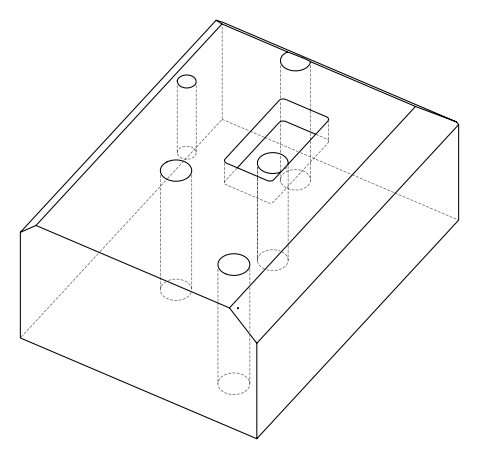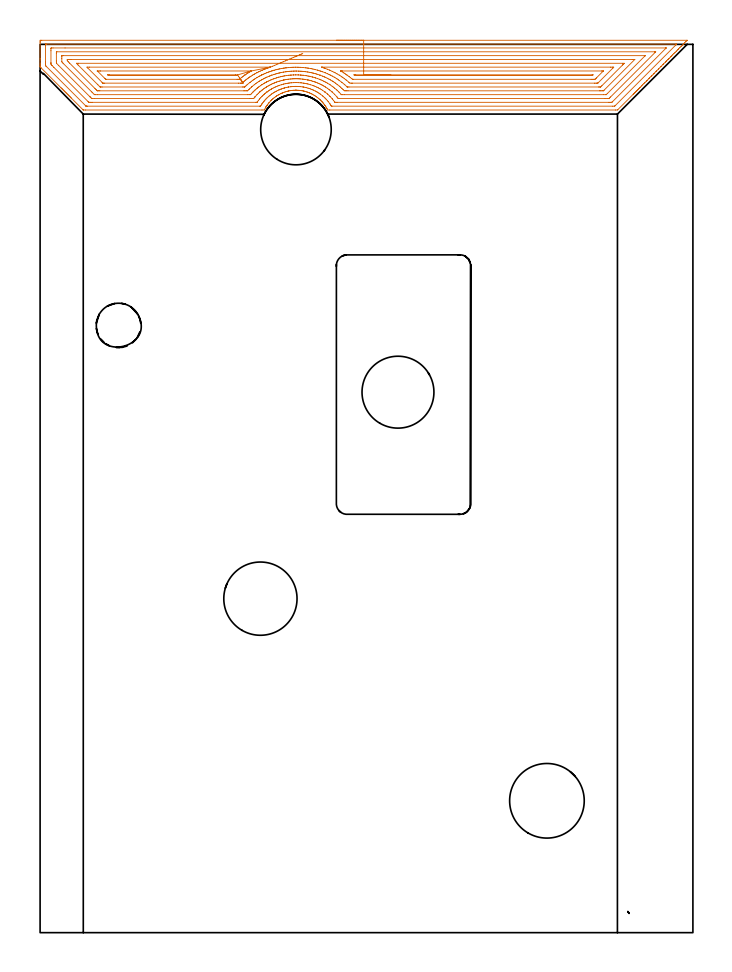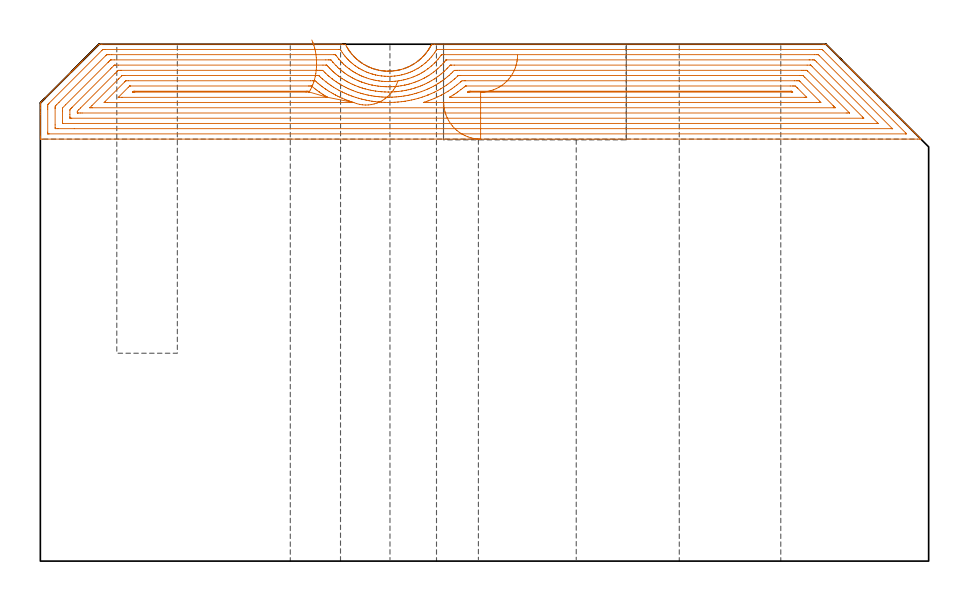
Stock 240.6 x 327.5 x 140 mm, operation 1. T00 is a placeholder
(PLAN: 25 operations, 19 tool changes, 108.3 min)
(1 AREA_MILL | FG_CHAMFER_SURFACE | UGT0205_001 | 17.57 min | 78832 mm3)
(2 AREA_MILL_1 | FG_CHAMFER_SURFACE_1 | UGT0205_001 | 25.73 min | 120778 mm3)
(3 AREA_MILL_2 | FG_CHAMFER_SURFACE_2 | UGT0205_001 | 15.16 min | 38828 mm3)
(4 MILL_RECTANGULAR_POCKET | POCKET_RECTANGULAR_STRAIGHT | NXT0201_008 | Follow Part, ap 1.5, ae 75% | 40.51 min | 122211 mm3)
(5 MILL_BLIND_HOLE_FROM_SOLID_MATERIAL | STEP1POCKET | NXT0201_011 | Spiral | 1.85 min | 17675 mm3)
(6 SPOT_DRILL | STEP1HOLE | NXT0321_9005460120000 | 0.05 min | 192 mm3)
(7 SPOT_DRILL_1 | STEP1HOLE_1 | NXT0321_9005460120000 | 0.05 min | 174 mm3)
(8 SPOT_DRILL_2 | STEP1HOLE_2 | NXT0321_9005460120000 | 0.05 min | 184 mm3)
(9 SPOT_DRILL_3 | STEP1HOLE_3 | NXT0321_9005460120000 | 0.05 min | 190 mm3)
(10 DRILL_BLIND_HOLE_INTO_CENTER | STEP1HOLE | NXT0301_039 | 0.05 min | 252 mm3)
(11 GUN_DRILL_THROUGH_HOLE | STEP1HOLE | UGT0307_002 | 0.63 min | 3664 mm3)
(12 SPADE_DRILL_TO_ENLARGE_THROUGH_HOLE | STEP1HOLE | UGT0306_007 | 0.59 min | 25781 mm3)
(13 DRILL_TO_ENLARGE_THROUGH_HOLE | STEP1HOLE | UGT0301_387 | 0.61 min | 44033 mm3)
(14 DRILL_BLIND_HOLE_INTO_CENTER_1 | STEP1HOLE_1 | NXT0301_084 | 0.08 min | 1387 mm3)
(15 GUN_DRILL_THROUGH_HOLE_1 | STEP1HOLE_1 | UGT0307_008 | 0.57 min | 9338 mm3)
(16 DRILL_TO_ENLARGE_THROUGH_HOLE_1 | STEP1HOLE_1 | NXT0301_104 | 0.49 min | 6615 mm3)
(17 DRILL_TO_ENLARGE_THROUGH_HOLE_2 | STEP1HOLE_1 | UGT0301_388 | 0.51 min | 45372 mm3)
(18 DRILL_BLIND_HOLE_INTO_CENTER_2 | STEP1HOLE_2 | NXT0301_039 | 0.05 min | 264 mm3)
(19 GUN_DRILL_THROUGH_HOLE_2 | STEP1HOLE_2 | UGT0307_002 | 0.63 min | 3652 mm3)
(20 SPADE_DRILL_TO_ENLARGE_THROUGH_HOLE_1 | STEP1HOLE_2 | UGT0306_007 | 0.59 min | 25801 mm3)
(21 DRILL_TO_ENLARGE_THROUGH_HOLE_3 | STEP1HOLE_2 | UGT0301_389 | 0.61 min | 50210 mm3)
(22 DRILL_BLIND_HOLE_INTO_CENTER_3 | STEP1HOLE_3 | NXT0301_039 | 0.05 min | 253 mm3)
(23 GUN_DRILL_THROUGH_HOLE_3 | STEP1HOLE_3 | UGT0307_002 | 0.63 min | 3664 mm3)
(24 SPADE_DRILL_TO_ENLARGE_THROUGH_HOLE_2 | STEP1HOLE_3 | UGT0306_007 | 0.59 min | 25793 mm3)
(25 DRILL_TO_ENLARGE_THROUGH_HOLE_4 | STEP1HOLE_3 | UGT0301_390 | 0.61 min | 53215 mm3)
(TOOL UGT0205_001 | Chamfer Mill 20 x 3 x 45 deg. | D20 FL50 Z2)
(TOOL NXT0201_008 | ENDMILL 6mm [2P460-0600-NA 1630] | D6 FL26 Z6)
(TOOL NXT0201_011 | ENDMILL 12mm [2P460-1200-NA 1630] | D12 FL38 Z6)
(TOOL NXT0321_9005460120000 | NC Spot Drill, 142deg, 12mm, Carbide, Uncoated | D12 PA142 FL30 Z2)
(TOOL NXT0301_039 | Carbide Drill 6.8mm [860.1-0680-034A1-MM 2214] | D6.8 PA140 FL53 Z2)
(TOOL UGT0307_002 | Gun Drill 6 mm | D6 PA130 FL24 Z1)
(TOOL UGT0306_007 | Spade Drill 16.5mm | D16.5 PA132 FL10 Z2)
(TOOL UGT0301_387 | Twist Drill 26 mm | D26 PA118 FL165 Z2)
(TOOL NXT0301_084 | Carbide Drill 11.3mm [860.1-1130-034A1-MM 2214] | D11.3 PA140 FL55 Z2)
(TOOL UGT0307_008 | Gun Drill 11 mm | D11 PA130 FL24 Z1)
(TOOL NXT0301_104 | Carbide Drill 14mm [860.1-1400-112A1-MM 2214] | D14 PA140 FL123 Z2)
(TOOL UGT0301_388 | Twist Drill 26.5 mm | D26.5 PA118 FL165 Z2)
(TOOL UGT0301_389 | Twist Drill 27 mm | D27 PA118 FL165 Z2)
(TOOL UGT0301_390 | Twist Drill 27.5 mm | D27.5 PA118 FL165 Z2)
(OP 1 AREA_MILL)
G17 G21 G94 G90
T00 M6
G54
G17 G0 G90 X109.25 Y328.9 S1061 M3
G43 Z150. H0
Z124.3
G94 G1 X109.288 Z123.428 F250.
X109.402 Z122.563
X109.591 Z121.712
X109.853 Z120.88
X110.187 Z120.074
X110.59 Z119.3
X111.058 Z118.564
X111.59 Z117.872
X112.179 Z117.229
X112.822 Z116.64
X113.514 Z116.108
X114.25 Z115.64
X115.024 Z115.237
X115.83 Z114.903
X116.662 Z114.641
X117.513 Z114.452
X118.378 Z114.338
X119.25 Z114.3
X238.21
X238.494 Y328.899 Z114.301
Y328.894 Z114.306
X238.366 Y328.766 Z114.434
X238.021 Y328.419 Z114.777
X237.507 Y327.907 Z115.293
X237.138 Y327.536 Z115.66
X236.648 Y327.048 Z116.151
X236.254 Y326.652 Z116.544
X235.79 Y326.19 Z117.01
X235.37 Y325.769 Z117.428
X235.223 Y325.623 Z117.576
X234.931 Y325.331 Z117.869
X234.487 Y324.885 Z118.311
X234.013 Y324.413 Z118.787
X233.603 Y324.002 Z119.195
X233.103 Y323.503 Z119.697
X232.72 Y323.118 Z120.079
X232.547 Y322.947 Z120.253
X232.355 Y322.755 Z120.445
X231.836 Y322.235 Z120.963
X231.655 Y322.055 Z121.145
X231.496 Y321.896 Z121.304
X231.394 Y321.793 Z121.405
X231.357 Y321.757 Z121.442
X230.952 Y321.351 Z121.846
X230.763 Y321.163 Z122.037
X230.637 Y321.037 Z122.163
X230.511 Y320.909 Z122.288
X230.465 Y320.864 Z122.334
X229.778 Y320.178 Z123.022
X229.627 Y320.026 Z123.171
X229.573 Y319.972 Z123.226
X228.919 Y319.319 Z123.88
X228.744 Y319.142 Z124.054
X228.061 Y318.461 Z124.739
X227.86 Y318.259 Z124.938
X227.202 Y317.602 Z125.598
X226.977 Y317.375 Z125.821
X226.343 Y316.743 Z126.457
X226.302 Y316.702 Z126.498
X226.094 Y316.492 Z126.704
X225.485 Y315.885 Z127.315
X225.41 Y315.81 Z127.389
X225.21 Y315.608 Z127.588
X224.626 Y315.026 Z128.174
X224.518 Y314.917 Z128.281
X224.327 Y314.725 Z128.471
X223.767 Y314.167 Z129.033
X223.626 Y314.025 Z129.173
X223.443 Y313.841 Z129.355
X222.908 Y313.308 Z129.892
X222.559 Y312.958 Z130.238
X222.049 Y312.449 Z130.751
X221.676 Y312.074 Z131.122
X221.19 Y311.59 Z131.61
X220.949 Y311.348 Z131.849
X220.793 Y311.191 Z132.004
X220.637 Y311.036 Z132.162
X220.503 Y310.902 Z132.295
X220.351 Y310.749 Z132.446
X220.199 Y310.598 Z132.599
X220.057 Y310.456 Z132.741
X219.909 Y310.307 Z132.888
X219.762 Y310.161 Z133.037
X219.611 Y310.01 Z133.187
X219.467 Y309.865 Z133.33
X219.324 Y309.723 Z133.475
X219.165 Y309.564 Z133.634
X219.026 Y309.424 Z133.772
X218.887 Y309.286 Z133.912
X218.719 Y309.118 Z134.08
X218.584 Y308.982 Z134.214
X212.921 Y303.32 Z139.877
X212.804 Y303.205 Z139.991
X212.028 Y303.2 Z140.
X106.761
X105.983 Y303.205 Z139.991
X105.879 Y303.406 Z139.791
X105.868 Y303.425 Z139.772
X105.732 Y303.681 Z139.516
X105.722 Y303.699 Z139.498
X105.558 Y303.99 Z139.209
X105.477 Y304.122 Z139.073
X105.4 Y304.249 Z138.95
X105.288 Y304.433 Z138.766
X105.274 Y304.455 Z138.744
X105.202 Y304.564 Z138.632
X105.138 Y304.665 Z138.534
X105.006 Y304.87 Z138.329
X104.976 Y304.91 Z138.289
X104.905 Y305.006 Z138.19
X104.822 Y305.121 Z138.078
X104.67 Y305.327 Z137.872
X104.34 Y305.749 Z137.448
X104.222 Y305.889 Z137.306
X104.096 Y306.041 Z137.158
X103.929 Y306.226 Z136.974
X103.827 Y306.338 Z136.861
X103.549 Y306.63 Z136.569
X103.204 Y306.969 Z136.231
X103.157 Y307.011 Z136.188
X102.9 Y307.242 Z135.956
X102.576 Y307.52 Z135.679
X102.3 Y307.74 Z135.458
X101.871 Y308.058 Z135.141
X101.813 Y308.098 Z135.1
X101.395 Y308.39 Z134.809
X100.965 Y308.652 Z134.545
X100.516 Y308.911 Z134.286
X100.381 Y308.982 Z134.216
X100.174 Y309.091 Z134.108
X99.866 Y309.244 Z133.954
X99.814 Y309.269 Z133.929
X99.639 Y309.348 Z133.849
X99.624 Y309.354 Z133.842
X99.297 Y309.492 Z133.706
X99.195 Y309.534 Z133.662
X98.732 Y309.715 Z133.485
X98.465 Y309.806 Z133.394
X98.303 Y309.862 Z133.338
X97.84 Y310.004 Z133.195
X97.762 Y310.025 Z133.174
X97.571 Y310.078 Z133.12
X97.393 Y310.121 Z133.075
X97.284 Y310.149 Z133.049
X96.965 Y310.219 Z132.979
X96.947 Y310.222 Z132.975
X96.519 Y310.305 Z132.895
X96.055 Y310.376 Z132.822
X95.792 Y310.408 Z132.792
X95.628 Y310.428 Z132.772
X95.182 Y310.462 Z132.733
X94.772 Y310.48 Z132.712
X94.616 Y310.487 Z132.702
X94.569 Y310.49
X94.458 Y310.492 Z132.704
X94.291 Z132.701
X94.271
X94.189 Y310.493 Z132.703
X94.067
X93.996 Y310.489 Z132.705
X93.671 Y310.473 Z132.72
X93.399 Y310.459 Z132.734
X93.379 Y310.458 Z132.735
X93.245 Y310.448 Z132.749
X92.953 Y310.424 Z132.774
X92.507 Y310.37 Z132.826
X92.487 Y310.366 Z132.829
X92.339 Y310.344 Z132.854
X92.061 Y310.3 Z132.898
X91.616 Y310.214 Z132.982
X91.595 Y310.21 Z132.987
X91.317 Y310.15 Z133.05
X90.703 Y309.983 Z133.214
X90.257 Y309.847 Z133.351
X89.811 Y309.693 Z133.505
X89.718 Y309.657 Z133.542
X89.498 Y309.571 Z133.627
X89.386 Y309.526 Z133.669
X89.365 Y309.517 Z133.678
X89.144 Y309.425 Z133.773
X88.942 Y309.339 Z133.858
X88.919 Y309.329 Z133.869
X88.787 Y309.27 Z133.929
X88.05 Y308.89 Z134.308
X87.852 Y308.777 Z134.421
X87.625 Y308.647 Z134.551
X87.205 Y308.389 Z134.809
X87.159 Y308.359 Z134.839
X86.71 Y308.044 Z135.154
X86.267 Y307.716 Z135.483
X86.014 Y307.51 Z135.689
X85.796 Y307.318 Z135.88
X85.68 Y307.215 Z135.981
X85.528 Y307.082 Z136.116
X85.376 Y306.948 Z136.25
X85.35 Y306.922 Z136.275
X85.2 Y306.773 Z136.422
X85.054 Y306.629 Z136.568
X84.485 Y306.017 Z137.181
X84.377 Y305.889 Z137.309
X84.26 Y305.75 Z137.449
X83.92 Y305.314 Z137.886
X83.847 Y305.215 Z137.985
X83.695 Y305.006 Z138.19
X83.594 Y304.87 Z138.329
X83.566 Y304.826 Z138.373
X83.514 Y304.747 Z138.453
X83.398 Y304.564 Z138.632
X83.311 Y304.432 Z138.766
X83.269 Y304.361 Z138.839
X83.249 Y304.329 Z138.871
X83.126 Y304.122 Z139.074
X83.046 Y303.989 Z139.208
X82.674 Y303.31 Z139.889
X82.617 Y303.206 Z139.992
X81.782 Y303.2 Z140.
X16.658
X15.904 Y303.205 Z139.991
X15.867 Y303.234 Z139.963
X15.845 Y303.254 Z139.944
X11.442 Y307.656 Z135.539
X11.306 Y307.793 Z135.405
X11.139 Y307.96 Z135.238
X11. Y308.098 Z135.098
X10.86 Y308.239 Z134.959
X10.701 Y308.398 Z134.8
X10.558 Y308.54 Z134.656
X10.414 Y308.685 Z134.512
X10.264 Y308.835 Z134.363
X10.116 Y308.982 Z134.214
X9.968 Y309.131 Z134.066
X9.826 Y309.273 Z133.925
X9.674 Y309.424 Z133.772
X9.521 Y309.577 Z133.62
X9.389 Y309.71 Z133.488
X9.232 Y309.865 Z133.33
X9.075 Y310.023 Z133.174
X8.951 Y310.148 Z133.05
X8.79 Y310.307 Z132.888
X8.629 Y310.47 Z132.728
X8.514 Y310.585 Z132.613
X8.349 Y310.749 Z132.446
X8.183 Y310.916 Z132.282
X8.076 Y311.023 Z132.175
X7.907 Y311.191 Z132.004
X7.737 Y311.362 Z131.836
X0.355 Y318.745 Z124.455
X0.154 Y318.948 Z124.251
X0.01 Y319.102 Z124.097
X0.007 Y319.142 Z124.057
X0. Y319.448 Z123.751
Y319.856 Z123.344
Y320.468 Z122.727
Y321.657 Z121.54
Y322.235 Z120.959
Y328.131 Z115.066
X0.003 Y328.419 Z114.778
X0.009 Y328.892 Z114.306
X0.121 Y328.895 Z114.303
X0.6 Y328.9 Z114.3
X119.25
Y327.486 Z115.714
X234.331 Y327.485 Z115.715
X234.383
X234.613 Y327.479 Z115.721
X234.587 Y327.448 Z115.752
X234.507 Y327.361 Z115.839
X234.417 Y327.267 Z115.933
X234.331 Y327.181 Z116.019
X212.028 Y304.879 Z138.321
X211.867 Y304.724 Z138.476
X211.761 Y304.623 Z138.577
X211.086 Y304.614 Z138.586
X107.601 Y304.615 Z138.585
X107.41 Y304.619 Z138.581
X107.368 Y304.621 Z138.579
X107.311 Y304.702 Z138.498
X107.253 Y304.787 Z138.413
X107.197 Y304.874 Z138.326
X106.957 Y305.253 Z137.947
X106.827 Y305.448 Z137.752
X106.761 Y305.545 Z137.655
X106.16 Y306.331 Z136.869
X105.868 Y306.687 Z136.513
X105.392 Y307.215 Z135.985
X104.976 Y307.638 Z135.562
X104.481 Y308.098 Z135.102
X104.271 Y308.283 Z134.917
X104.084 Y308.439 Z134.761
X103.379 Y308.982 Z134.218
X103.192 Y309.118 Z134.082
X102.725 Y309.445 Z133.755
X102.3 Y309.706 Z133.494
X102.238 Y309.742 Z133.458
X102.02 Y309.865 Z133.335
X101.408 Y310.197 Z133.003
X100.74 Y310.527 Z132.673
X100.516 Y310.623 Z132.577
X100.213 Y310.749 Z132.451
X99.624 Y310.973 Z132.227
X99.274 Y311.095 Z132.105
X98.732 Y311.265 Z131.935
X98.009 Y311.464 Z131.736
X97.84 Y311.503 Z131.697
X97.234 Y311.632 Z131.568
X96.947 Y311.684 Z131.516
X96.885 Y311.694 Z131.506
X96.055 Y311.804 Z131.396
X95.861 Y311.825 Z131.375
X95.163 Y311.876 Z131.324
X94.905 Y311.889 Z131.311
X94.271 Y311.903 Z131.297
X93.999 Y311.902 Z131.298
X93.379 Y311.872 Z131.328
X93.15 Y311.859 Z131.341
X92.487 Y311.797 Z131.403
X92.338 Y311.779 Z131.421
X91.595 Y311.675 Z131.525
X91.558 Y311.669 Z131.531
X91.363 Y311.632 Z131.568
X90.816 Y311.52 Z131.68
X90.765 Y311.509 Z131.691
X90.703 Y311.493 Z131.707
X90.11 Y311.336 Z131.864
X89.979 Y311.3 Z131.9
X89.811 Y311.249 Z131.951
X89.428 Y311.128 Z132.072
X88.919 Y310.953 Z132.247
X88.768 Y310.898 Z132.302
X88.382 Y310.749 Z132.451
X88.07 Y310.619 Z132.581
X88.026 Y310.599 Z132.601
X87.525 Y310.361 Z132.839
X87.134 Y310.164 Z133.036
X86.937 Y310.06 Z133.14
X86.578 Y309.865 Z133.335
X86.365 Y309.744 Z133.456
X86.317 Y309.716 Z133.484
X86.242 Y309.67 Z133.53
X85.819 Y309.401 Z133.799
X85.35 Y309.081 Z134.119
X85.292 Y309.04 Z134.16
X85.213 Y308.982 Z134.218
X84.786 Y308.657 Z134.543
X84.458 Y308.389 Z134.811
X84.123 Y308.098 Z135.102
X83.831 Y307.836 Z135.364
X83.566 Y307.585 Z135.615
X83.381 Y307.397 Z135.803
X83.208 Y307.215 Z135.985
X82.953 Y306.938 Z136.262
X82.674 Y306.627 Z136.573
X82.539 Y306.464 Z136.736
X82.434 Y306.331 Z136.869
X82.153 Y305.963 Z137.237
X81.782 Y305.468 Z137.732
X81.774 Y305.456 Z137.744
X81.429 Y304.913 Z138.287
X81.275 Y304.673 Z138.527
X81.246 Y304.63 Z138.57
X81.203 Y304.621 Z138.579
X80.839 Y304.614 Z138.586
X17.5
X17.079 Y304.617 Z138.583
X16.975 Y304.619 Z138.581
X16.952 Y304.621 Z138.579
X16.922 Y304.64 Z138.56
X16.851 Y304.706 Z138.494
X16.658 Y304.893 Z138.307
X2.385 Y319.165 Z124.035
X2.176 Y319.377 Z123.823
X2.075 Y319.483 Z123.717
X2.027 Y319.535 Z123.665
X2.01 Y319.584 Z123.616
X2.003 Y319.962 Z123.238
X2.001 Y320.468 Z122.732
X2. Y320.849 Z122.351
Y327.033 Z116.167
X2.005 Y327.414 Z115.786
X2.008 Y327.465 Z115.735
X2.012 Y327.48 Z115.72
X2.018 Y327.481 Z115.719
X2.069 Y327.484 Z115.716
X2.174 Y327.485 Z115.715
X2.385 Y327.486 Z115.714
X119.25
Y326.072 Z117.128
X230.458 Y326.071 Z117.129
X230.563 Y326.07 Z117.13
X230.763 Y326.066 Z117.134
Y326.063 Z117.137
X211.031 Y306.331 Z136.869
X210.765 Y306.074 Z137.126
X210.726 Y306.037 Z137.163
X210.651 Y306.033 Z137.167
X210.548 Y306.03 Z137.17
X210.244 Y306.029 Z137.171
X209.658 Y306.028 Z137.172
X109.437 Y306.029 Z137.171
X108.848 Y306.031 Z137.169
X108.698 Y306.034 Z137.166
X108.666 Y306.035 Z137.165
X108.606 Y306.11 Z137.09
X108.545 Y306.188 Z137.012
X108.121 Y306.751 Z136.449
X107.753 Y307.215 Z135.985
X107.653 Y307.337 Z135.863
X106.959 Y308.098 Z135.102
X106.761 Y308.301 Z134.899
X106.043 Y308.982 Z134.218
X105.868 Y309.133 Z134.067
X105.039 Y309.803 Z133.397
X104.976 Y309.851 Z133.349
X104.957 Y309.865 Z133.335
X104.084 Y310.474 Z132.726
X103.638 Y310.749 Z132.451
X103.192 Y311.008 Z132.192
X102.594 Y311.341 Z131.859
X102.3 Y311.485 Z131.715
X101.99 Y311.632 Z131.568
X101.408 Y311.888 Z131.312
X100.966 Y312.07 Z131.13
X100.516 Y312.239 Z130.961
X99.697 Y312.516 Z130.684
X99.624 Y312.539 Z130.661
X99.59 Y312.55 Z130.65
X98.732 Y312.78 Z130.42
X98.381 Y312.863 Z130.337
X97.84 Y312.974 Z130.226
X97.274 Y313.076 Z130.124
X96.947 Y313.122 Z130.078
X96.242 Y313.215 Z129.985
X96.055 Y313.233 Z129.967
X95.272 Y313.292 Z129.908
X95.163 Y313.297 Z129.903
X94.351 Y313.32 Z129.88
X94.271
X93.481 Y313.298 Z129.902
X93.379 Y313.293 Z129.907
X92.648 Y313.24 Z129.96
X92.487 Y313.224 Z129.976
X91.846 Y313.151 Z130.049
X91.595 Y313.115 Z130.085
X91.071 Y313.034 Z130.166
X90.703 Y312.963 Z130.237
X90.329 Y312.886 Z130.314
X89.811 Y312.763 Z130.437
X89.613 Y312.711 Z130.489
X88.919 Y312.521 Z130.679
X88.903 Y312.516 Z130.684
X88.249 Y312.295 Z130.905
X88.026 Y312.218 Z130.982
X87.601 Y312.054 Z131.146
X87.134 Y311.866 Z131.334
X86.97 Y311.795 Z131.405
X86.606 Y311.632 Z131.568
X86.361 Y311.515 Z131.685
X86.242 Y311.456 Z131.744
X85.776 Y311.21 Z131.99
X85.35 Y310.98 Z132.22
X85.202 Y310.895 Z132.305
X84.953 Y310.749 Z132.451
X84.649 Y310.56 Z132.64
X84.458 Y310.437 Z132.763
X84.118 Y310.202 Z132.998
X83.64 Y309.865 Z133.335
X83.597 Y309.834 Z133.366
X83.566 Y309.81 Z133.39
X83.102 Y309.441 Z133.759
X82.674 Y309.085 Z134.115
X82.618 Y309.037 Z134.163
X82.557 Y308.982 Z134.218
X82.156 Y308.612 Z134.588
X81.782 Y308.253 Z134.947
X81.705 Y308.174 Z135.026
X81.634 Y308.098 Z135.102
X81.281 Y307.71 Z135.49
X80.89 Y307.276 Z135.924
X80.862 Y307.243 Z135.957
X80.839 Y307.215 Z135.985
X80.475 Y306.741 Z136.459
X80.163 Y306.331 Z136.869
X80.093 Y306.237 Z136.963
X79.997 Y306.107 Z137.093
X79.953 Y306.054 Z137.146
X79.936 Y306.035 Z137.165
X79.923 Y306.033 Z137.167
X79.851 Y306.03 Z137.17
X79.704 Y306.029 Z137.171
X79.411 Y306.028 Z137.172
X19.335 Y306.029 Z137.171
X18.747
X18.443 Y306.032 Z137.168
X18.137 Y306.035 Z137.165
X17.962 Y306.049 Z137.151
X17.865 Y306.142 Z137.058
X17.669 Y306.331 Z136.869
X5.061 Y318.938 Z124.262
X4.416 Y319.584 Z123.616
X4.169 Y319.834 Z123.366
X4.018 Y319.993 Z123.207
X4.007 Y320.3 Z122.9
X4.002 Y320.468 Z122.732
X4. Y320.635 Z122.565
Y325.053 Z118.147
X4.004 Y325.769 Z117.431
X4.009 Y325.928 Z117.272
X4.025 Y326.065 Z117.135
X4.169 Y326.066 Z117.134
X4.756 Y326.071 Z117.129
X9.198 Y326.072 Z117.128
X119.25
Y324.657 Z118.543
X226.533
X226.792 Y324.654 Z118.546
X226.876 Y324.65 Z118.55
X226.889 Y324.649 Z118.551
X226.88 Y324.637 Z118.563
X226.853 Y324.606 Z118.594
X226.782 Y324.531 Z118.669
X226.721 Y324.47 Z118.73
X210.244 Y307.993 Z135.207
X209.847 Y307.608 Z135.592
X209.678 Y307.45 Z135.75
X209.352 Y307.446 Z135.754
X209.121 Y307.444 Z135.756
X208.46 Y307.443 Z135.757
X208.23
X110.098
X109.933 Y307.445 Z135.755
X109.893 Y307.447 Z135.753
X109.878 Y307.449 Z135.751
X109.796 Y307.547 Z135.653
X109.59 Y307.797 Z135.403
X109.437 Y307.984 Z135.216
X109.337 Y308.098 Z135.102
X108.545 Y308.974 Z134.226
X108.537 Y308.982 Z134.218
X107.653 Y309.83 Z133.37
X107.612 Y309.865 Z133.335
X106.761 Y310.556 Z132.644
X106.513 Y310.749 Z132.451
X105.868 Y311.212 Z131.988
X105.25 Y311.632 Z131.568
X104.976 Y311.802 Z131.398
X104.544 Y312.06 Z131.14
X104.084 Y312.315 Z130.885
X103.953 Y312.386 Z130.814
X103.702 Y312.516 Z130.684
X103.192 Y312.762 Z130.438
X102.725 Y312.978 Z130.222
X102.3 Y313.156 Z130.044
X101.697 Y313.399 Z129.801
X101.408 Y313.506 Z129.694
X101.239 Y313.566 Z129.634
X100.516 Y313.799 Z129.401
X99.942 Y313.968 Z129.232
X99.624 Y314.053 Z129.147
X99.237 Y314.152 Z129.048
X98.747 Y314.268 Z128.932
X98.732 Y314.271 Z128.929
X98.673 Y314.283 Z128.917
X97.84 Y314.435 Z128.765
X97.655 Y314.466 Z128.734
X96.947 Y314.562 Z128.638
X96.625 Y314.602 Z128.598
X96.055 Y314.654 Z128.546
X95.652 Y314.683 Z128.517
X95.163 Y314.709 Z128.491
X94.719 Y314.722 Z128.478
X94.271 Y314.731 Z128.469
X93.829 Y314.721 Z128.479
X93.379 Y314.707 Z128.493
X92.975 Y314.683 Z128.517
X92.487 Y314.648 Z128.552
X92.149 Y314.617 Z128.583
X91.595 Y314.555 Z128.645
X91.352 Y314.523 Z128.677
X90.703 Y314.428 Z128.772
X90.578 Y314.407 Z128.793
X89.925 Y314.283 Z128.917
X89.83 Y314.263 Z128.937
X89.811 Y314.259 Z128.941
X89.115 Y314.089 Z129.111
X88.919 Y314.038 Z129.162
X88.417 Y313.896 Z129.304
X88.026 Y313.78 Z129.42
X87.736 Y313.687 Z129.513
X87.134 Y313.488 Z129.712
X87.068 Y313.465 Z129.735
X86.895 Y313.399 Z129.801
X86.43 Y313.213 Z129.987
X86.242 Y313.135 Z130.065
X85.808 Y312.946 Z130.254
X85.35 Y312.738 Z130.462
X85.199 Y312.665 Z130.535
X84.901 Y312.516 Z130.684
X84.611 Y312.364 Z130.836
X84.458 Y312.281 Z130.919
X84.041 Y312.045 Z131.155
X83.566 Y311.771 Z131.429
X83.479 Y311.718 Z131.482
X83.343 Y311.632 Z131.568
X82.943 Y311.366 Z131.834
X82.674 Y311.183 Z132.017
X82.419 Y311.001 Z132.199
X82.074 Y310.749 Z132.451
X81.909 Y310.623 Z132.577
X81.782 Y310.523 Z132.677
X81.42 Y310.223 Z132.977
X80.996 Y309.865 Z133.335
X80.939 Y309.816 Z133.384
X80.89 Y309.771 Z133.429
X80.483 Y309.389 Z133.811
X80.062 Y308.982 Z134.218
X80.03 Y308.949 Z134.251
X79.997 Y308.915 Z134.285
X79.26 Y308.098 Z135.102
X79.188 Y308.017 Z135.183
X79.105 Y307.92 Z135.28
X78.787 Y307.53 Z135.67
X78.705 Y307.45 Z135.75
X78.544 Y307.447 Z135.753
X78.213 Y307.444 Z135.756
X77.983 Y307.443 Z135.757
X77.321
X19.996
X19.335 Y307.445 Z135.755
X19.1 Y307.447 Z135.753
X19.027 Y307.449 Z135.751
X18.738 Y307.722 Z135.478
X18.538 Y307.913 Z135.287
X18.443 Y308.006 Z135.194
X18.35 Y308.098 Z135.102
X6.845 Y319.604 Z123.596
X6.01 Y320.468 Z122.732
X6. Y321.305 Z121.895
Y321.351 Z121.849
Y324.002 Z119.198
X6.004 Y324.42 Z118.78
X6.008 Y324.629 Z118.571
X6.01 Y324.649 Z118.551
X6.032 Y324.652 Z118.548
X6.089 Y324.655 Z118.545
X6.184 Y324.657 Z118.543
X119.25
Y323.243 Z119.957
X222.734
X222.86 Y323.242 Z119.958
X222.944 Y323.24 Z119.96
X223.009 Y323.236 Z119.964
X223.023 Y323.233 Z119.967
X223.006 Y323.213 Z119.987
X222.918 Y323.118 Z120.082
X222.827 Y323.026 Z120.174
X222.734 Y322.932 Z120.268
X209.066 Y309.265 Z133.935
X208.78 Y308.982 Z134.218
X208.671 Y308.878 Z134.322
X208.655 Y308.865 Z134.335
X208.627 Y308.861 Z134.339
X208.584 Y308.859 Z134.341
X208.46 Y308.857 Z134.343
X207.694
X112.113
X111.346 Y308.858 Z134.342
X111.221 Y308.86 Z134.34
X111.096 Y308.864 Z134.336
X111.031 Y308.872 Z134.328
X110.994 Y308.908 Z134.292
X110.922 Y308.982 Z134.218
X110.329 Y309.62 Z133.58
X110.09 Y309.865 Z133.335
X109.437 Y310.497 Z132.703
X109.166 Y310.749 Z132.451
X108.545 Y311.259 Z131.941
X108.078 Y311.632 Z131.568
X107.653 Y311.946 Z131.254
X106.848 Y312.516 Z130.684
X106.761 Y312.576 Z130.624
X106.576 Y312.698 Z130.502
X105.868 Y313.113 Z130.087
X105.362 Y313.399 Z129.801
X104.976 Y313.605 Z129.595
X104.546 Y313.825 Z129.375
X104.084 Y314.038 Z129.162
X103.538 Y314.283 Z128.917
X103.192 Y314.427 Z128.773
X102.945 Y314.527 Z128.673
X102.3 Y314.77 Z128.43
X101.551 Y315.024 Z128.176
X101.408 Y315.07 Z128.13
X101.091 Y315.166 Z128.034
X100.516 Y315.328 Z127.872
X100.292 Y315.388 Z127.812
X99.624 Y315.548 Z127.652
X99.131 Y315.654 Z127.546
X98.732 Y315.73 Z127.47
X98.038 Y315.854 Z127.346
X97.84 Y315.883 Z127.317
X97.001 Y315.997 Z127.203
X96.947 Y316.003 Z127.197
X96.46 Y316.05 Z127.15
X96.055 Y316.082 Z127.118
X96.021 Y316.084 Z127.116
X95.163 Y316.128 Z127.072
X95.081 Y316.132 Z127.068
X94.271 Y316.147 Z127.053
X94.173 Y316.148 Z127.052
X93.379 Y316.127 Z127.073
X93.304 Y316.124 Z127.076
X92.487 Y316.076 Z127.124
X92.462 Y316.074 Z127.126
X92.147 Y316.05 Z127.15
X91.647 Y315.999 Z127.201
X91.595 Y315.992 Z127.208
X90.857 Y315.897 Z127.303
X90.703 Y315.874 Z127.326
X90.087 Y315.776 Z127.424
X89.811 Y315.723 Z127.477
X89.343 Y315.629 Z127.571
X88.919 Y315.534 Z127.666
X88.62 Y315.462 Z127.738
X88.026 Y315.311 Z127.889
X87.911 Y315.28 Z127.92
X87.51 Y315.166 Z128.034
X87.222 Y315.08 Z128.12
X87.134 Y315.052 Z128.148
X86.555 Y314.857 Z128.343
X86.242 Y314.749 Z128.451
X85.902 Y314.62 Z128.58
X85.35 Y314.407 Z128.793
X85.261 Y314.371 Z128.829
X85.053 Y314.283 Z128.917
X84.642 Y314.1 Z129.1
X84.458 Y314.015 Z129.185
X84.039 Y313.814 Z129.386
X83.566 Y313.577 Z129.623
X83.448 Y313.516 Z129.684
X83.23 Y313.399 Z129.801
X82.875 Y313.2 Z130.
X82.674 Y313.085 Z130.115
X82.317 Y312.87 Z130.33
X81.782 Y312.542 Z130.658
X81.766 Y312.532 Z130.668
X81.742 Y312.516 Z130.684
X81.242 Y312.167 Z131.033
X80.89 Y311.918 Z131.282
X80.724 Y311.796 Z131.404
X80.507 Y311.632 Z131.568
X80.223 Y311.409 Z131.791
X79.997 Y311.227 Z131.973
X79.737 Y311.007 Z132.193
X79.437 Y310.749 Z132.451
X79.262 Y310.593 Z132.607
X79.105 Y310.45 Z132.75
X78.805 Y310.162 Z133.038
X78.501 Y309.865 Z133.335
X78.359 Y309.721 Z133.479
X78.213 Y309.566 Z133.634
X77.933 Y309.259 Z133.941
X77.679 Y308.982 Z134.218
X77.593 Y308.893 Z134.307
X77.572 Y308.873 Z134.327
X77.53 Y308.864 Z134.336
X77.447 Y308.861 Z134.339
X77.321 Y308.859 Z134.341
X76.555 Y308.857 Z134.343
X21.119
X20.352 Y308.858 Z134.342
X20.227 Y308.86 Z134.34
X20.102 Y308.864 Z134.336
X20.037 Y308.872 Z134.328
X19.998 Y308.908 Z134.292
X19.92 Y308.982 Z134.218
X19.335 Y309.564 Z133.636
X19.033 Y309.865 Z133.335
X8.629 Y320.27 Z122.93
X8.438 Y320.468 Z122.732
X8.254 Y320.662 Z122.538
X8.01 Y320.937 Z122.263
X8.003 Y321.088 Z122.112
X8. Y322.235 Z120.965
Y322.858 Z120.342
X8.003 Y323.118 Z120.082
X8.006 Y323.196 Z120.004
X8.009 Y323.229 Z119.971
X8.126 Y323.236 Z119.964
X8.377 Y323.241 Z119.959
X8.504 Y323.243 Z119.957
X119.25
Y321.829 Z121.371
X218.273
X218.684 Y321.828 Z121.372
X219.147 Y321.824 Z121.376
X219.165 Y321.822 Z121.378
X219.166 Y321.818 Z121.382
X219.165 Y321.814 Z121.386
X207.835 Y310.484 Z132.716
X207.745 Y310.395 Z132.805
X207.671 Y310.326 Z132.874
X207.623 Y310.282 Z132.918
X207.568 Y310.278 Z132.922
X207.156 Y310.274 Z132.926
X206.676 Y310.272 Z132.928
X206.266 Y310.271 Z132.929
X113.487 Y310.272
X113.005 Y310.274 Z132.926
X112.588 Y310.278 Z132.922
X112.113 Y310.288 Z132.912
X111.653 Y310.749 Z132.451
X111.221 Y311.169 Z132.031
X110.728 Y311.632 Z131.568
X110.329 Y311.963 Z131.237
X109.644 Y312.516 Z130.684
X109.437 Y312.676 Z130.524
X108.816 Y313.13 Z130.07
X108.545 Y313.32 Z129.88
X108.428 Y313.399 Z129.801
X107.963 Y313.709 Z129.491
X107.653 Y313.899 Z129.301
X107.009 Y314.283 Z128.917
X106.761 Y314.424 Z128.776
X106.439 Y314.601 Z128.599
X105.868 Y314.891 Z128.309
X105.302 Y315.166 Z128.034
X104.976 Y315.316 Z127.884
X104.702 Y315.438 Z127.762
X104.084 Y315.691 Z127.509
X103.203 Y316.04 Z127.16
X103.192 Y316.043 Z127.157
X103.173 Y316.05 Z127.15
X102.3 Y316.332 Z126.868
X101.885 Y316.462 Z126.738
X101.408 Y316.594 Z126.606
X100.652 Y316.799 Z126.401
X100.516 Y316.832 Z126.368
X100.083 Y316.934 Z126.266
X99.624 Y317.028 Z126.172
X99.504 Y317.052 Z126.148
X98.732 Y317.189 Z126.011
X98.422 Y317.24 Z125.96
X97.84 Y317.321 Z125.879
X97.39 Y317.379 Z125.821
X96.947 Y317.424 Z125.776
X96.404 Y317.472 Z125.728
X96.055 Y317.495 Z125.705
X95.454 Y317.529 Z125.671
X95.163 Y317.54 Z125.66
X94.534 Y317.557 Z125.643
X94.271 Y317.56 Z125.64
X93.651 Y317.547 Z125.653
X93.379 Y317.538 Z125.662
X92.797 Y317.51 Z125.69
X92.487 Y317.491 Z125.709
X91.964 Y317.452 Z125.748
X91.595 Y317.416 Z125.784
X91.156 Y317.369 Z125.831
X90.703 Y317.313 Z125.887
X90.366 Y317.267 Z125.933
X89.811 Y317.182 Z126.018
X89.595 Y317.147 Z126.053
X88.919 Y317.019 Z126.181
X88.847 Y317.005 Z126.195
X88.516 Y316.934 Z126.266
X88.12 Y316.841 Z126.359
X88.026 Y316.818 Z126.382
X87.414 Y316.657 Z126.543
X87.134 Y316.58 Z126.62
X86.721 Y316.46 Z126.74
X86.242 Y316.315 Z126.885
X86.04 Y316.25 Z126.95
X85.43 Y316.05 Z127.15
X85.371 Y316.029 Z127.171
X85.35 Y316.022 Z127.178
X84.73 Y315.78 Z127.42
X84.458 Y315.672 Z127.528
X84.099 Y315.522 Z127.678
X83.566 Y315.294 Z127.906
X83.477 Y315.255 Z127.945
X83.287 Y315.166 Z128.034
X82.876 Y314.966 Z128.234
X82.674 Y314.866 Z128.334
X82.289 Y314.664 Z128.536
X81.782 Y314.394 Z128.806
X81.709 Y314.355 Z128.845
X81.583 Y314.283 Z128.917
X81.149 Y314.026 Z129.174
X80.89 Y313.869 Z129.331
X80.601 Y313.685 Z129.515
X80.159 Y313.399 Z129.801
X80.063 Y313.335 Z129.865
X79.997 Y313.29 Z129.91
X79.545 Y312.964 Z130.236
X79.105 Y312.646 Z130.554
X79.031 Y312.589 Z130.611
X78.938 Y312.516 Z130.684
X78.213 Y311.924 Z131.276
X78.055 Y311.789 Z131.411
X77.878 Y311.632 Z131.568
X77.321 Y311.124 Z132.076
X77.128 Y310.94 Z132.26
X76.934 Y310.749 Z132.451
X76.529 Y310.338 Z132.862
X76.481 Y310.291 Z132.909
X76.429 Y310.278 Z132.922
X76.016 Y310.274 Z132.926
X75.537 Y310.272 Z132.928
X75.127 Y310.271 Z132.929
X22.011
X21.6 Y310.272 Z132.928
X21.119 Y310.277 Z132.923
X21.091 Y310.278 Z132.922
X21.061 Y310.299 Z132.901
X20.992 Y310.362 Z132.838
X20.859 Y310.491 Z132.709
X20.599 Y310.749 Z132.451
X20.227 Y311.121 Z132.079
X10.881 Y320.468 Z122.732
X10.414 Y320.938 Z122.262
X10.01 Y321.351 Z121.849
X10.005 Y321.756 Z121.444
X10.009 Y321.814 Z121.386
X10.053 Y321.822 Z121.378
X10.173 Y321.825 Z121.375
X10.414 Y321.827 Z121.373
X10.824 Y321.829 Z121.371
X11.306
X119.25
Y320.415 Z122.785
X214.758
X215.081 Y320.411 Z122.789
X215.242 Y320.408 Z122.792
X215.297 Y320.405 Z122.795
X215.278 Y320.385 Z122.815
X215.038 Y320.138 Z123.062
X214.897 Y319.995 Z123.205
X214.705 Y319.802 Z123.398
X207.049 Y312.147 Z131.053
X206.676 Y311.777 Z131.423
X206.599 Y311.708 Z131.492
X206.567 Y311.692 Z131.508
X206.517 Y311.69 Z131.51
X206.413 Y311.687 Z131.513
X206.203 Y311.686 Z131.514
X205.784 Y311.685 Z131.515
X113.844 Y311.686 Z131.514
X113.425 Y311.69 Z131.51
X113.217 Y311.692 Z131.508
X113.166 Y311.705 Z131.495
X113.106 Y311.758 Z131.442
X113.005 Y311.848 Z131.352
X112.289 Y312.516 Z130.684
X112.113 Y312.666 Z130.534
X111.221 Y313.398 Z129.802
X110.329 Y314.052 Z129.148
X110.003 Y314.283 Z128.917
X109.437 Y314.669 Z128.531
X108.638 Y315.166 Z128.034
X108.545 Y315.223 Z127.977
X108.404 Y315.306 Z127.894
X107.653 Y315.718 Z127.482
X107.02 Y316.05 Z127.15
X106.761 Y316.178 Z127.022
X106.509 Y316.3 Z126.9
X105.868 Y316.584 Z126.616
X105.057 Y316.934 Z126.266
X104.976 Y316.966 Z126.234
X104.923 Y316.987 Z126.213
X104.084 Y317.301 Z125.899
X103.517 Y317.496 Z125.704
X103.192 Y317.599 Z125.601
X102.491 Y317.817 Z125.383
X102.3 Y317.872 Z125.328
X102.223 Y317.894 Z125.306
X101.408 Y318.104 Z125.096
X101.021 Y318.2 Z125.
X100.516 Y318.312 Z124.888
X99.886 Y318.441 Z124.759
X99.624 Y318.489 Z124.711
X98.799 Y318.634 Z124.566
X98.732 Y318.644 Z124.556
X98.318 Y318.701 Z124.499
X97.84 Y318.764 Z124.436
X97.767 Y318.772 Z124.428
X96.947 Y318.852 Z124.348
X96.78 Y318.867 Z124.333
X96.055 Y318.915 Z124.285
X95.825 Y318.928 Z124.272
X95.163 Y318.956 Z124.244
X94.897 Y318.964 Z124.236
X94.271 Y318.974 Z124.226
X93.999 Y318.97 Z124.23
X93.379 Y318.955 Z124.245
X93.132 Y318.945 Z124.255
X92.487 Y318.912 Z124.288
X92.286 Y318.899 Z124.301
X91.595 Y318.846 Z124.354
X91.46 Y318.834 Z124.366
X90.703 Y318.753 Z124.447
X90.655 Y318.748 Z124.452
X90.279 Y318.701 Z124.499
X89.869 Y318.643 Z124.557
X89.811 Y318.634 Z124.566
X89.103 Y318.518 Z124.682
X88.919 Y318.484 Z124.716
X88.358 Y318.372 Z124.828
X88.026 Y318.301 Z124.899
X87.629 Y318.21 Z124.99
X87.134 Y318.091 Z125.109
X86.915 Y318.035 Z125.165
X86.242 Y317.855 Z125.345
X86.212 Y317.847 Z125.353
X86.109 Y317.817 Z125.383
X85.53 Y317.639 Z125.561
X85.35 Y317.582 Z125.618
X84.86 Y317.419 Z125.781
X84.458 Y317.281 Z125.919
X84.203 Y317.186 Z126.014
X83.566 Y316.944 Z126.256
X83.539 Y316.934 Z126.266
X82.933 Y316.677 Z126.523
X82.674 Y316.564 Z126.636
X82.318 Y316.403 Z126.797
X81.782 Y316.155 Z127.045
X81.711 Y316.121 Z127.079
X81.571 Y316.05 Z127.15
X81.125 Y315.817 Z127.383
X80.89 Y315.691 Z127.509
X80.55 Y315.503 Z127.697
X79.997 Y315.193 Z128.007
X79.981 Y315.183 Z128.017
X79.952 Y315.166 Z128.034
X79.433 Y314.842 Z128.358
X79.105 Y314.636 Z128.564
X78.891 Y314.495 Z128.705
X78.576 Y314.283 Z128.917
X78.363 Y314.134 Z129.066
X78.213 Y314.027 Z129.173
X77.851 Y313.758 Z129.442
X77.372 Y313.399 Z129.801
X77.344 Y313.377 Z129.823
X76.429 Y312.619 Z130.581
X76.373 Y312.571 Z130.629
X76.311 Y312.516 Z130.684
X75.91 Y312.147 Z131.053
X75.537 Y311.803 Z131.397
X75.446 Y311.722 Z131.478
X75.419 Y311.699 Z131.501
X75.377 Y311.692 Z131.508
X75.274 Y311.689 Z131.511
X75.064 Y311.687 Z131.513
X74.645 Y311.685 Z131.515
X22.85
X22.43 Y311.687 Z131.513
X22.221 Y311.69 Z131.51
X22.121 Y311.692 Z131.508
X22.011 Y311.794 Z131.406
X21.282 Y312.516 Z130.684
X21.119 Y312.678 Z130.522
X13.982 Y319.815 Z123.385
X13.487 Y320.312 Z122.888
X13.438 Y320.364 Z122.836
X13.407 Y320.402 Z122.798
X13.404 Y320.408 Z122.792
X13.415 Y320.409 Z122.791
X13.603 Y320.413 Z122.787
X13.982 Y320.415 Z122.785
X14.035
X119.25
Y319.001 Z124.199
X210.244 Y319. Z124.2
X210.835 Y318.999 Z124.201
X211.136 Y318.997 Z124.203
X211.42 Y318.993 Z124.207
X211.136 Y318.683 Z124.517
X205.784 Y313.331 Z129.869
X205.614 Y313.169 Z130.031
X205.555 Y313.113 Z130.087
X205.488 Y313.107 Z130.093
X205.192 Y313.102 Z130.098
X204.892 Y313.1 Z130.1
X204.302
X115.091
X114.789 Y313.102 Z130.098
X114.193 Y313.107 Z130.093
X113.897 Y313.368 Z129.832
X113.86 Y313.399 Z129.801
X113.005 Y314.098 Z129.102
X112.771 Y314.283 Z128.917
X112.113 Y314.778 Z128.422
X111.579 Y315.166 Z128.034
X111.221 Y315.415 Z127.785
X110.454 Y315.926 Z127.274
X110.329 Y316.003 Z127.197
X110.251 Y316.05 Z127.15
X109.437 Y316.523 Z126.677
X108.702 Y316.934 Z126.266
X108.545 Y317.017 Z126.183
X108.367 Y317.11 Z126.09
X107.653 Y317.453 Z125.747
X106.865 Y317.817 Z125.383
X106.761 Y317.863 Z125.337
X106.68 Y317.897 Z125.303
X105.868 Y318.225 Z124.975
X105.185 Y318.494 Z124.706
X104.976 Y318.569 Z124.631
X104.596 Y318.701 Z124.499
X104.084 Y318.869 Z124.331
X103.83 Y318.952 Z124.248
X103.789 Y318.971 Z124.229
X103.742 Y318.995 Z124.205
X103.785 Y318.997 Z124.203
X103.996 Y319. Z124.2
X104.084
X119.25 Y319.001 Z124.199
Y317.586 Z125.614
X206.91
X207.287 Y317.582 Z125.618
X207.568 Y317.579 Z125.621
Y317.571 Z125.629
Y317.566 Z125.634
X205.17 Y315.166 Z128.034
X205.032 Y315.028 Z128.172
X204.892 Y314.889 Z128.311
X204.582 Y314.59 Z128.61
X204.49 Y314.521 Z128.679
X204.329 Y314.518 Z128.682
X204. Y314.515 Z128.685
X203.766 Y314.514 Z128.686
X203.107
X115.448
X115.284 Y314.516 Z128.684
X115.202 Y314.518 Z128.682
X115.164 Y314.52 Z128.68
X115.108 Y314.555 Z128.645
X114.789 Y314.807 Z128.393
X114.334 Y315.166 Z128.034
X113.897 Y315.502 Z127.698
X113.162 Y316.05 Z127.15
X113.005 Y316.164 Z127.036
X112.611 Y316.441 Z126.759
X112.113 Y316.765 Z126.435
X111.849 Y316.934 Z126.266
X110.873 Y317.531 Z125.669
X110.811 Y317.572 Z125.628
X110.8 Y317.58 Z125.62
X110.813 Y317.581 Z125.619
X110.896 Y317.584 Z125.616
X111.221 Y317.586 Z125.614
X111.454
X119.25
Y316.172 Z127.028
X203.477 Y316.171 Z127.029
X203.642 Y316.17 Z127.03
X203.7 Y316.167 Z127.033
X203.711 Y316.164 Z127.036
Y316.163 Z127.037
X203.684 Y316.133 Z127.067
X203.602 Y316.05 Z127.15
X203.5 Y315.955 Z127.245
X203.482 Y315.939 Z127.261
X203.435 Y315.935 Z127.265
X203.354 Y315.931 Z127.269
X203.23 Y315.928 Z127.272
X116.574
X116.45 Y315.93 Z127.27
X116.204 Y315.935 Z127.265
X116.06 Y315.939 Z127.261
X116.013 Y315.973 Z127.227
X115.912 Y316.05 Z127.15
X115.79 Y316.148 Z127.052
X115.774 Y316.163 Z127.037
Y316.164 Z127.036
X115.786 Y316.166 Z127.034
X115.916 Y316.17 Z127.03
X116.081 Y316.172 Z127.028
X116.327
X119.25
X120.122 Z127.066
X120.986 Z127.18
X121.838 Z127.369
X122.67 Z127.631
X123.476 Z127.965
X124.25 Z128.368
X124.986 Z128.836
X125.678 Z129.368
X126.321 Z129.957
X126.91 Z130.6
X127.441 Z131.292
X127.91 Z132.028
X128.313 Z132.802
X128.647 Z133.608
X128.909 Z134.44
X129.098 Z135.291
X129.212 Z136.156
X129.25 Z137.028
G0 X96.806 Y324.015 Z129.912
G1 X96.483 Y323.879 Z129.113
X96.097 Y323.716 Z128.348
X95.651 Y323.528 Z127.622
X95.148 Y323.317 Z126.941
X94.592 Y323.083 Z126.311
X93.988 Y322.828 Z125.735
X93.34 Y322.556 Z125.219
X92.653 Y322.266 Z124.765
X91.932 Y321.963 Z124.379
X91.183 Y321.647 Z124.062
X90.411 Y321.322 Z123.818
X89.623 Y320.99 Z123.647
X88.824 Y320.654 Z123.551
X88.02 Y320.315 Z123.531
X87.217 Y319.978 Z123.588
X86.423 Y319.643 Z123.72
X85.642 Y319.314 Z123.927
X84.88 Y318.993 Z124.207
X84.863 Y318.986 Z124.214
X84.771 Y318.954 Z124.246
X84.343 Y318.814 Z124.386
X84.002 Y318.701 Z124.499
X83.678 Y318.59 Z124.61
X83.566 Y318.549 Z124.651
X83.032 Y318.346 Z124.854
X82.674 Y318.207 Z124.993
X82.394 Y318.094 Z125.106
X81.782 Y317.842 Z125.358
X81.764 Y317.834 Z125.366
X81.725 Y317.817 Z125.383
X81.154 Y317.555 Z125.645
X80.89 Y317.432 Z125.768
X80.553 Y317.267 Z125.933
X79.997 Y316.99 Z126.21
X79.96 Y316.971 Z126.229
X79.89 Y316.934 Z126.266
X79.386 Y316.656 Z126.544
X79.105 Y316.499 Z126.701
X78.82 Y316.333 Z126.867
X78.339 Y316.05 Z127.15
X78.261 Y316.003 Z127.197
X78.213 Y315.973 Z127.227
X77.721 Y315.654 Z127.546
X77.321 Y315.392 Z127.808
X77.186 Y315.3 Z127.9
X76.995 Y315.166 Z128.034
X76.667 Y314.931 Z128.269
X76.429 Y314.756 Z128.444
X76.159 Y314.551 Z128.649
X75.812 Y314.283 Z128.917
X75.66 Y314.162 Z129.038
X75.537 Y314.062 Z129.138
X75.175 Y313.758 Z129.442
X74.752 Y313.399 Z129.801
X74.417 Y313.11 Z130.09
X74.35 Y313.107 Z130.093
X74.053 Y313.102 Z130.098
X73.753 Y313.1 Z130.1
X73.163
X23.795
X23.204 Y313.101 Z130.099
X23.169 Y313.104 Z130.096
X23.155 Y313.106 Z130.094
X23.083 Y313.172 Z130.028
X22.961 Y313.287 Z129.913
X22.903 Y313.344 Z129.856
X22.847 Y313.399 Z129.801
X17.55 Y318.696 Z124.504
X17.255 Y318.993 Z124.207
X17.55 Y318.996 Z124.204
X18.141 Y319. Z124.2
X84.458
X84.611 Y318.999 Z124.201
X84.849 Y318.995 Z124.205
X84.88 Y318.993 Z124.207
X77.794 Y317.579 Z125.621
X77.793 Y317.577 Z125.623
X77.76 Y317.555 Z125.645
X77.321 Y317.293 Z125.907
X77.096 Y317.156 Z126.044
X76.734 Y316.934 Z126.266
X76.548 Y316.816 Z126.384
X76.429 Y316.739 Z126.461
X76.015 Y316.46 Z126.74
X75.537 Y316.136 Z127.064
X75.486 Y316.1 Z127.1
X75.416 Y316.05 Z127.15
X74.974 Y315.724 Z127.476
X74.645 Y315.477 Z127.723
X74.469 Y315.341 Z127.859
X74.248 Y315.166 Z128.034
X73.484 Y314.549 Z128.651
X73.434 Y314.521 Z128.679
X73.355 Y314.518 Z128.682
X73.19 Y314.516 Z128.684
X72.861 Y314.514 Z128.686
X72.628
X24.454
X24.29 Y314.516 Z128.684
X24.208 Y314.519 Z128.681
X24.192 Y314.52 Z128.68
X24.151 Y314.555 Z128.645
X24.07 Y314.632 Z128.568
X23.795 Y314.901 Z128.299
X21.119 Y317.579 Z125.621
Y317.582 Z125.618
X21.353 Y317.585 Z125.615
X22.011 Y317.586 Z125.614
X22.244
X77.555
X77.708 Y317.584 Z125.616
X77.777 Y317.582 Z125.618
X77.794 Y317.579 Z125.621
X72.773 Y316.137 Z127.063
X72.675 Y316.05 Z127.15
X72.584 Y315.975 Z127.225
X72.544 Y315.946 Z127.254
X72.526 Y315.935 Z127.265
X72.461 Y315.933 Z127.267
X72.215 Y315.929 Z127.271
X72.092 Y315.928 Z127.272
X25.579 Y315.929 Z127.271
X25.456 Y315.931 Z127.269
X25.221 Y315.937 Z127.263
X25.099 Y316.05 Z127.15
X25.029 Y316.119 Z127.081
X24.99 Y316.162 Z127.038
X24.989 Y316.165 Z127.035
X25.017 Y316.168 Z127.032
X25.086 Y316.171 Z127.029
X25.333 Y316.172 Z127.028
X25.579
X71.969
X72.741 Y316.168 Z127.032
X72.753 Y316.166 Z127.034
X72.773 Y316.137 Z127.063
X73.138 Y315.601 Z127.648
X73.473 Y315.11 Z128.287
X73.775 Y314.667 Z128.975
X74.042 Y314.275 Z129.707
X74.272 Y313.938 Z130.478
X74.464 Y313.657 Z131.281
X74.615 Y313.435 Z132.111
X74.725 Y313.274 Z132.961
X74.793 Y313.174 Z133.825
X74.818 Y313.137 Z134.697
X74.801 Y313.163 Z135.568
X74.74 Y313.252 Z136.434
X74.637 Y313.402 Z137.287
X74.493 Y313.614 Z138.121
X74.309 Y313.885 Z138.93
X74.085 Y314.213 Z139.707
X73.824 Y314.595 Z140.446
X73.528 Y315.03 Z141.142
G0 Z150.
M5
M2
